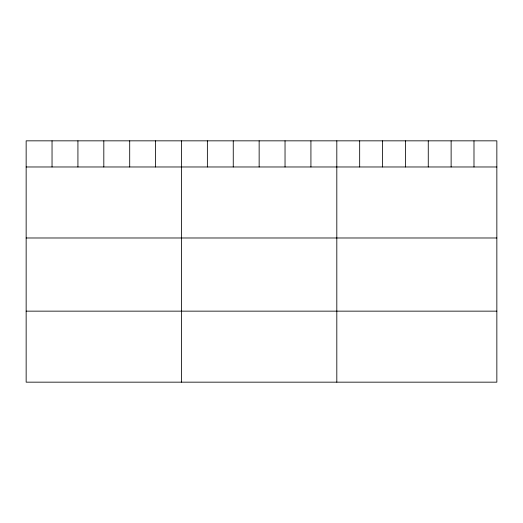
<?xml version="1.0" encoding="UTF-8"?>
<svg xmlns="http://www.w3.org/2000/svg" width="523" height="523" viewBox="0 0 523 523"><rect width="100%" height="100%" fill="white"/><g stroke="black" fill="none" stroke-linecap="round" stroke-linejoin="round"><path stroke-width="0.78" d="M496.85 166.974L496.85 382.163L26.15 382.163L26.15 140.837L496.85 140.837L496.85 166.974L26.15 166.974M26.15 237.985L496.85 237.985M26.15 311.146L496.85 311.146M473.988 140.837L473.988 166.974M451.127 140.837L451.127 166.974M428.265 140.837L428.265 166.974M405.397 140.837L405.397 166.974M382.535 140.837L382.535 166.974M359.674 140.837L359.674 166.974M336.812 140.837L336.812 382.163M310.924 140.837L310.924 166.974M285.035 140.837L285.035 166.974M259.147 140.837L259.147 166.974M233.258 140.837L233.258 166.974M207.37 140.837L207.37 166.974M181.481 140.837L181.481 382.163M155.593 140.837L155.593 166.974M129.704 140.837L129.704 166.974M103.816 140.837L103.816 166.974M77.927 140.837L77.927 166.974M52.038 140.837L52.038 166.974"/></g></svg>
